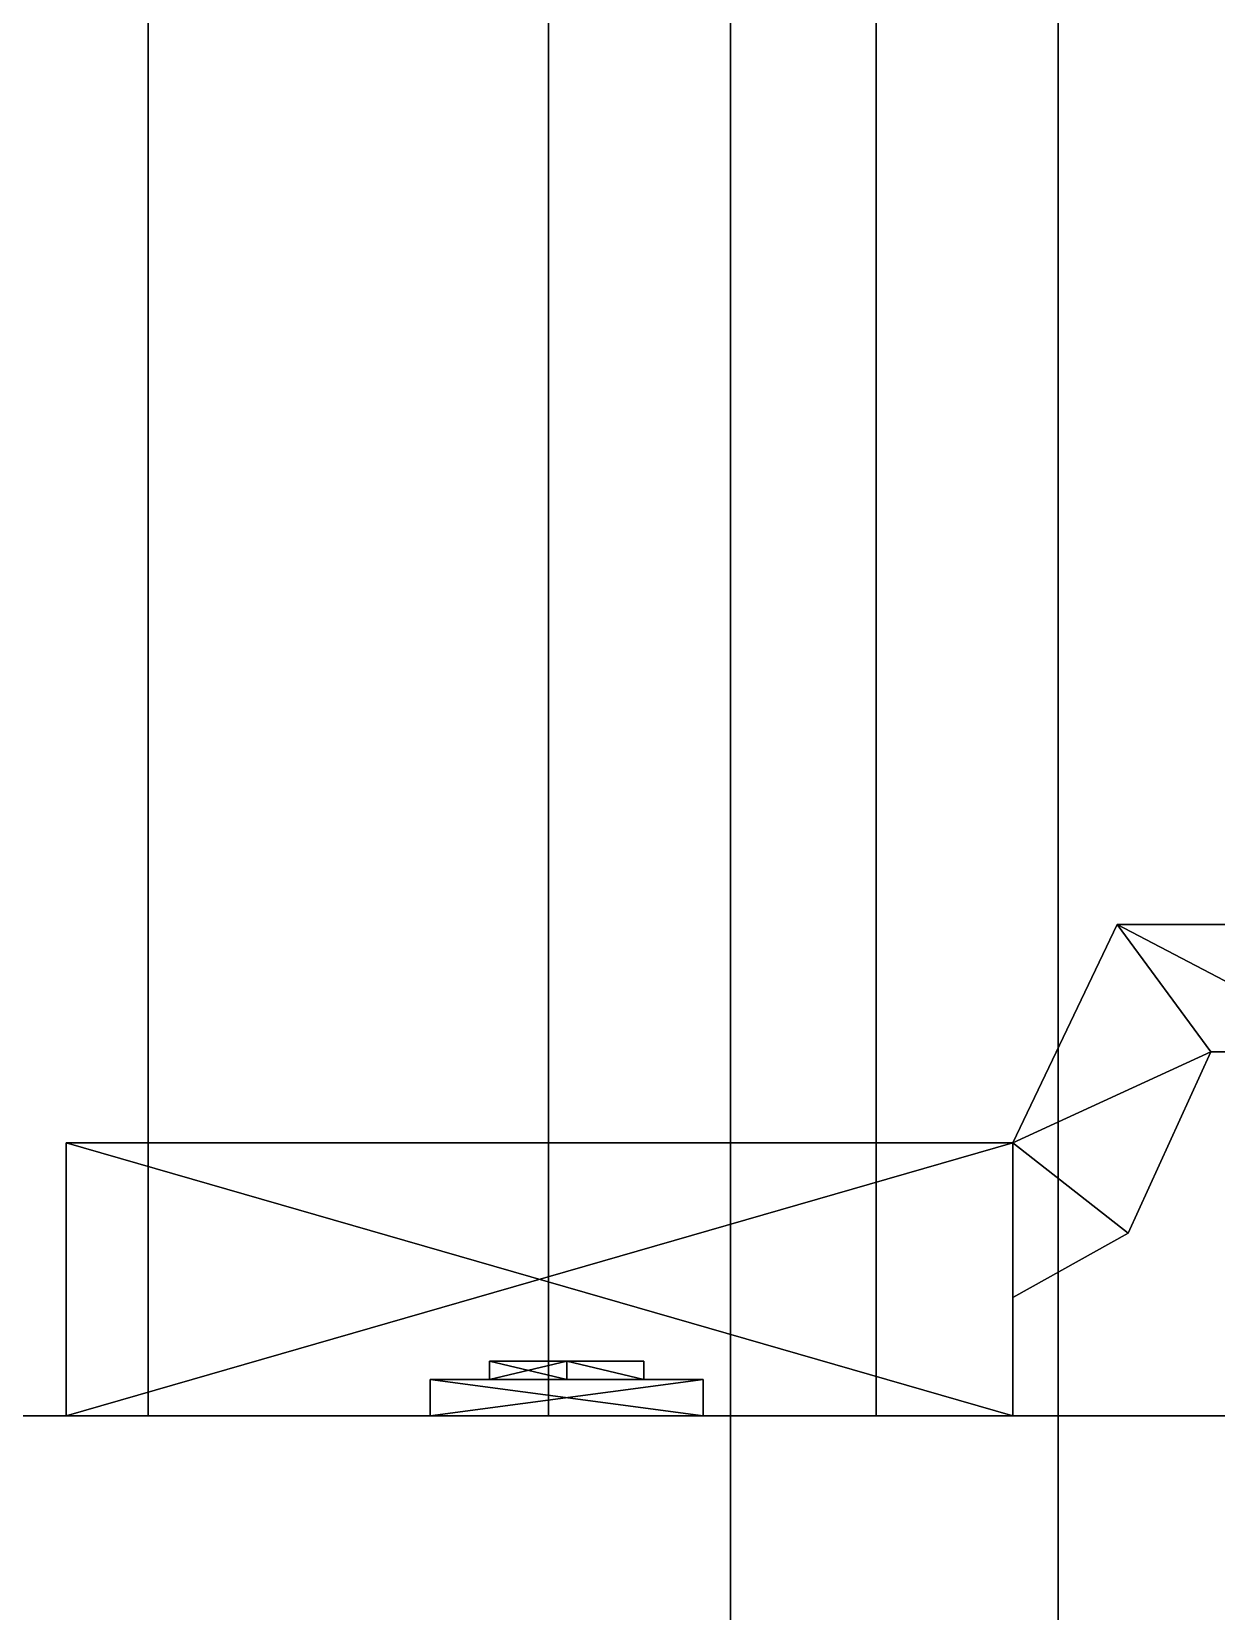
# Model space of a CAD drawing. Extents: x 0 to 2825, y -3457 to 0.
# Drawn here: x 663.6 to 728.7, y -2578.8 to -2491.9 of the extents above; entities that cross this region are included whole.
import ezdxf

# ---------------------------------------------------------------- set-up
doc = ezdxf.new("R2010")
doc.units = 0
for name, color, linetype in [('LAYER0', 7, 'CONTINUOUS'), ('LAYER1', 7, 'CONTINUOUS'), ('LAYER389', 7, 'CONTINUOUS'), ('LAYER392', 7, 'CONTINUOUS'), ('LAYER393', 7, 'CONTINUOUS'), ('LAYER394', 7, 'CONTINUOUS'), ('LAYER532', 7, 'CONTINUOUS'), ('LAYER533', 7, 'CONTINUOUS'), ('LAYER558', 253, 'CONTINUOUS'), ('LAYER560', 253, 'CONTINUOUS'), ('LAYER562', 253, 'CONTINUOUS'), ('LAYER564', 253, 'CONTINUOUS'), ('LAYER566', 253, 'CONTINUOUS'), ('LAYER588', 253, 'CONTINUOUS')]:
    doc.layers.add(name, color=color, linetype=linetype)

msp = doc.modelspace()

# ---------------------------------------------------------------- linework, layer by layer
at = {"layer": 'LAYER0', "invisible_edges": 1}
for points in [[(2825, 0), (0, -3457), (0, 0), (2825, 0)], [(2825, -3457, 5), (0, 0, 5), (0, -3457, 5), (2825, -3457, 5)], [(0, 0, 5), (2825, -3457, 5), (2825, 0, 5), (0, 0, 5)], [(0, -3457), (2825, 0), (2825, -3457), (0, -3457)]]:
    msp.add_3dface(points, dxfattribs=at)
at = {"layer": 'LAYER389', "invisible_edges": 1}
for points in [[(150, -2568, 2549), (730, -1895, 2549), (150, -1895, 2549), (150, -2568, 2549)], [(730, -1895, 2549), (150, -2568, 2549), (730, -2568, 2549), (730, -1895, 2549)], [(730, -2568, 2531), (150, -1895, 2531), (730, -1895, 2531), (730, -2568, 2531)], [(150, -1895, 2531), (730, -2568, 2531), (150, -2568, 2531), (150, -1895, 2531)], [(150, -2568, 2549), (730, -2568, 2531), (730, -2568, 2549), (150, -2568, 2549)], [(730, -2568, 2531), (150, -2568, 2549), (150, -2568, 2531), (730, -2568, 2531)]]:
    msp.add_3dface(points, dxfattribs=at)
at = {"layer": 'LAYER392', "invisible_edges": 1}
for points in [[(150, -2568, 2550), (730, -2568, 5), (150, -2568, 5), (150, -2568, 2550)], [(730, -2568, 5), (150, -2568, 2550), (730, -2568, 2550), (730, -2568, 5)], [(150, -2586, 5), (730, -2568, 5), (730, -2586, 5), (150, -2586, 5)], [(730, -2568, 5), (150, -2586, 5), (150, -2568, 5), (730, -2568, 5)], [(150, -2568, 2550), (730, -2586, 2550), (730, -2568, 2550), (150, -2568, 2550)], [(730, -2586, 2550), (150, -2568, 2550), (150, -2586, 2550), (730, -2586, 2550)]]:
    msp.add_3dface(points, dxfattribs=at)
at = {"layer": 'LAYER393', "invisible_edges": 1}
for points in [[(150, -1895, 85), (730, -2568, 85), (150, -2568, 85), (150, -1895, 85)], [(730, -2568, 85), (150, -1895, 85), (730, -1895, 85), (730, -2568, 85)], [(730, -1895, 103), (150, -2568, 103), (730, -2568, 103), (730, -1895, 103)], [(150, -2568, 103), (730, -1895, 103), (150, -1895, 103), (150, -2568, 103)], [(150, -2568, 103), (730, -2568, 85), (730, -2568, 103), (150, -2568, 103)], [(730, -2568, 85), (150, -2568, 103), (150, -2568, 85), (730, -2568, 85)]]:
    msp.add_3dface(points, dxfattribs=at)
at = {"layer": 'LAYER394', "invisible_edges": 1}
for points in [[(692, -1895, 85), (692, -2568, 5), (692, -2568, 85), (692, -1895, 85)], [(692, -2568, 5), (692, -1895, 85), (692, -1895, 5), (692, -2568, 5)], [(710, -1895, 5), (692, -2568, 5), (692, -1895, 5), (710, -1895, 5)], [(692, -2568, 5), (710, -1895, 5), (710, -2568, 5), (692, -2568, 5)], [(710, -2568, 85), (692, -1895, 85), (692, -2568, 85), (710, -2568, 85)], [(692, -1895, 85), (710, -2568, 85), (710, -1895, 85), (692, -1895, 85)], [(710, -1895, 5), (710, -2568, 85), (710, -2568, 5), (710, -1895, 5)], [(710, -2568, 85), (710, -1895, 5), (710, -1895, 85), (710, -2568, 85)], [(710, -2568, 85), (692, -2568, 5), (710, -2568, 5), (710, -2568, 85)], [(692, -2568, 5), (710, -2568, 85), (692, -2568, 85), (692, -2568, 5)]]:
    msp.add_3dface(points, dxfattribs=at)
at = {"layer": 'LAYER532', "invisible_edges": 1}
for points in [[(174.6, -2568, 1989), (670, -1895, 1989), (174.6, -1895, 1989), (174.6, -2568, 1989)], [(670, -1895, 1989), (174.6, -2568, 1989), (670, -2568, 1989), (670, -1895, 1989)], [(670, -2568, 1971), (174.6, -1895, 1971), (670, -1895, 1971), (670, -2568, 1971)], [(174.6, -1895, 1971), (670, -2568, 1971), (174.6, -2568, 1971), (174.6, -1895, 1971)], [(670, -2568, 1971), (670, -1895, 1989), (670, -2568, 1989), (670, -2568, 1971)], [(670, -1895, 1989), (670, -2568, 1971), (670, -1895, 1971), (670, -1895, 1989)], [(174.6, -2568, 1989), (670, -2568, 1971), (670, -2568, 1989), (174.6, -2568, 1989)], [(670, -2568, 1971), (174.6, -2568, 1989), (174.6, -2568, 1971), (670, -2568, 1971)]]:
    msp.add_3dface(points, dxfattribs=at)
at = {"layer": 'LAYER533', "invisible_edges": 1}
for points in [[(174.6, -2568, 971), (670, -1895, 971), (174.6, -1895, 971), (174.6, -2568, 971)], [(670, -1895, 971), (174.6, -2568, 971), (670, -2568, 971), (670, -1895, 971)], [(670, -2568, 953), (174.6, -1895, 953), (670, -1895, 953), (670, -2568, 953)], [(174.6, -1895, 953), (670, -2568, 953), (174.6, -2568, 953), (174.6, -1895, 953)], [(670, -2568, 953), (670, -1895, 971), (670, -2568, 971), (670, -2568, 953)], [(670, -1895, 971), (670, -2568, 953), (670, -1895, 953), (670, -1895, 971)], [(174.6, -2568, 971), (670, -2568, 953), (670, -2568, 971), (174.6, -2568, 971)], [(670, -2568, 953), (174.6, -2568, 971), (174.6, -2568, 953), (670, -2568, 953)]]:
    msp.add_3dface(points, dxfattribs=at)
at = {"layer": 'LAYER558'}
for points in [[(723.23, -2541, 194.7826), (717.5, -2553, 194.7826), (728.38, -2548, 194.7826), (723.23, -2541, 194.7826)], [(717.5, -2553, 181.2174), (723.23, -2541, 194.7826), (723.23, -2541, 181.2174), (717.5, -2553, 181.2174)], [(717.5, -2553, 194.7826), (723.23, -2541, 194.7826), (717.5, -2553, 181.2174), (717.5, -2553, 194.7826)], [(723.23, -2541, 181.2174), (728.38, -2548, 181.2174), (717.5, -2553, 181.2174), (723.23, -2541, 181.2174)], [(736.6, -2548, 194.7826), (737.6, -2541, 194.7826), (723.23, -2541, 194.7826), (736.6, -2548, 194.7826)], [(728.38, -2548, 194.7826), (736.6, -2548, 194.7826), (723.23, -2541, 194.7826), (728.38, -2548, 194.7826)], [(737.6, -2541, 181.2174), (723.23, -2541, 181.2174), (723.23, -2541, 194.7826), (737.6, -2541, 181.2174)], [(737.6, -2541, 194.7826), (737.6, -2541, 181.2174), (723.23, -2541, 194.7826), (737.6, -2541, 194.7826)], [(736.6, -2548, 181.2174), (723.23, -2541, 181.2174), (737.6, -2541, 181.2174), (736.6, -2548, 181.2174)], [(728.38, -2548, 181.2174), (723.23, -2541, 181.2174), (736.6, -2548, 181.2174), (728.38, -2548, 181.2174)], [(728.38, -2548, 194.7826), (717.5, -2553, 194.7826), (723.84, -2557.96, 194.7826), (728.38, -2548, 194.7826)], [(728.38, -2548, 181.2174), (723.84, -2557.96, 181.2174), (717.5, -2553, 181.2174), (728.38, -2548, 181.2174)], [(665.5, -2568, 181.2174), (717.5, -2553, 181.2174), (717.5, -2568, 181.2174), (665.5, -2568, 181.2174)], [(665.5, -2553, 181.2174), (717.5, -2553, 181.2174), (665.5, -2568, 181.2174), (665.5, -2553, 181.2174)], [(665.5, -2568, 194.7826), (665.5, -2553, 181.2174), (665.5, -2568, 181.2174), (665.5, -2568, 194.7826)], [(665.5, -2553, 194.7826), (665.5, -2553, 181.2174), (665.5, -2568, 194.7826), (665.5, -2553, 194.7826)], [(717.5, -2568, 194.7826), (665.5, -2553, 194.7826), (665.5, -2568, 194.7826), (717.5, -2568, 194.7826)], [(717.5, -2553, 194.7826), (665.5, -2553, 194.7826), (717.5, -2568, 194.7826), (717.5, -2553, 194.7826)], [(665.5, -2553, 181.2174), (717.5, -2553, 194.7826), (717.5, -2553, 181.2174), (665.5, -2553, 181.2174)], [(665.5, -2553, 194.7826), (717.5, -2553, 194.7826), (665.5, -2553, 181.2174), (665.5, -2553, 194.7826)], [(717.5, -2561.5, 194.7826), (723.84, -2557.96, 194.7826), (717.5, -2553, 194.7826), (717.5, -2561.5, 194.7826)], [(717.5, -2561.5, 181.2174), (717.5, -2553, 181.2174), (723.84, -2557.96, 181.2174), (717.5, -2561.5, 181.2174)], [(693, -2566, 201.2939), (688.76, -2565, 206.087), (693, -2565, 201.2939), (693, -2566, 201.2939)], [(688.76, -2566, 206.087), (688.76, -2565, 206.087), (693, -2566, 201.2939), (688.76, -2566, 206.087)], [(688.76, -2566, 206.087), (693, -2565, 210.88), (688.76, -2565, 206.087), (688.76, -2566, 206.087)], [(693, -2566, 210.88), (693, -2565, 210.88), (688.76, -2566, 206.087), (693, -2566, 210.88)], [(697.24, -2565, 206.087), (688.76, -2565, 206.087), (693, -2565, 210.88), (697.24, -2565, 206.087)], [(693, -2565, 201.2939), (688.76, -2565, 206.087), (697.24, -2565, 206.087), (693, -2565, 201.2939)], [(693, -2566, 165.12), (688.76, -2565, 169.913), (693, -2565, 165.12), (693, -2566, 165.12)], [(688.76, -2566, 169.913), (688.76, -2565, 169.913), (693, -2566, 165.12), (688.76, -2566, 169.913)], [(688.76, -2566, 169.913), (693, -2565, 174.7061), (688.76, -2565, 169.913), (688.76, -2566, 169.913)], [(693, -2566, 174.7061), (693, -2565, 174.7061), (688.76, -2566, 169.913), (693, -2566, 174.7061)], [(697.24, -2565, 169.913), (688.76, -2565, 169.913), (693, -2565, 174.7061), (697.24, -2565, 169.913)], [(693, -2565, 165.12), (688.76, -2565, 169.913), (697.24, -2565, 169.913), (693, -2565, 165.12)], [(697.24, -2566, 206.087), (693, -2565, 201.2939), (697.24, -2565, 206.087), (697.24, -2566, 206.087)], [(693, -2566, 201.2939), (693, -2565, 201.2939), (697.24, -2566, 206.087), (693, -2566, 201.2939)], [(697.24, -2566, 206.087), (693, -2565, 210.88), (693, -2566, 210.88), (697.24, -2566, 206.087)], [(697.24, -2565, 206.087), (693, -2565, 210.88), (697.24, -2566, 206.087), (697.24, -2565, 206.087)], [(697.24, -2566, 169.913), (693, -2565, 165.12), (697.24, -2565, 169.913), (697.24, -2566, 169.913)], [(693, -2566, 165.12), (693, -2565, 165.12), (697.24, -2566, 169.913), (693, -2566, 165.12)], [(697.24, -2566, 169.913), (693, -2565, 174.7061), (693, -2566, 174.7061), (697.24, -2566, 169.913)], [(697.24, -2565, 169.913), (693, -2565, 174.7061), (697.24, -2566, 169.913), (697.24, -2565, 169.913)], [(685.5, -2568, 214), (700.5, -2568, 214), (700.5, -2566, 214), (685.5, -2568, 214)], [(685.5, -2566, 214), (685.5, -2568, 214), (700.5, -2566, 214), (685.5, -2566, 214)], [(685.5, -2568, 162), (685.5, -2568, 214), (685.5, -2566, 214), (685.5, -2568, 162)], [(685.5, -2566, 162), (685.5, -2568, 162), (685.5, -2566, 214), (685.5, -2566, 162)], [(700.5, -2568, 162), (685.5, -2568, 162), (685.5, -2566, 162), (700.5, -2568, 162)], [(700.5, -2566, 162), (700.5, -2568, 162), (685.5, -2566, 162), (700.5, -2566, 162)], [(685.5, -2566, 214), (700.5, -2566, 214), (700.5, -2566, 162), (685.5, -2566, 214)], [(685.5, -2566, 162), (685.5, -2566, 214), (700.5, -2566, 162), (685.5, -2566, 162)], [(693, -2566, 201.2939), (688.76, -2566, 206.087), (693, -2566, 210.88), (693, -2566, 201.2939)], [(693, -2566, 165.12), (688.76, -2566, 169.913), (693, -2566, 174.7061), (693, -2566, 165.12)], [(697.24, -2566, 206.087), (693, -2566, 201.2939), (693, -2566, 210.88), (697.24, -2566, 206.087)], [(697.24, -2566, 169.913), (693, -2566, 165.12), (693, -2566, 174.7061), (697.24, -2566, 169.913)], [(700.5, -2566, 214), (700.5, -2568, 214), (700.5, -2568, 162), (700.5, -2566, 214)], [(700.5, -2566, 162), (700.5, -2566, 214), (700.5, -2568, 162), (700.5, -2566, 162)]]:
    msp.add_3dface(points, dxfattribs=at)
at = {"layer": 'LAYER560'}
for points in [[(723.23, -2541, 759.5326), (717.5, -2553, 759.5326), (728.38, -2548, 759.5326), (723.23, -2541, 759.5326)], [(717.5, -2553, 745.9674), (723.23, -2541, 759.5326), (723.23, -2541, 745.9674), (717.5, -2553, 745.9674)], [(717.5, -2553, 759.5326), (723.23, -2541, 759.5326), (717.5, -2553, 745.9674), (717.5, -2553, 759.5326)], [(723.23, -2541, 745.9674), (728.38, -2548, 745.9674), (717.5, -2553, 745.9674), (723.23, -2541, 745.9674)], [(736.6, -2548, 759.5326), (737.6, -2541, 759.5326), (723.23, -2541, 759.5326), (736.6, -2548, 759.5326)], [(728.38, -2548, 759.5326), (736.6, -2548, 759.5326), (723.23, -2541, 759.5326), (728.38, -2548, 759.5326)], [(737.6, -2541, 745.9674), (723.23, -2541, 745.9674), (723.23, -2541, 759.5326), (737.6, -2541, 745.9674)], [(737.6, -2541, 759.5326), (737.6, -2541, 745.9674), (723.23, -2541, 759.5326), (737.6, -2541, 759.5326)], [(736.6, -2548, 745.9674), (723.23, -2541, 745.9674), (737.6, -2541, 745.9674), (736.6, -2548, 745.9674)], [(728.38, -2548, 745.9674), (723.23, -2541, 745.9674), (736.6, -2548, 745.9674), (728.38, -2548, 745.9674)], [(728.38, -2548, 759.5326), (717.5, -2553, 759.5326), (723.84, -2557.96, 759.5326), (728.38, -2548, 759.5326)], [(728.38, -2548, 745.9674), (723.84, -2557.96, 745.9674), (717.5, -2553, 745.9674), (728.38, -2548, 745.9674)], [(665.5, -2568, 745.9674), (717.5, -2553, 745.9674), (717.5, -2568, 745.9674), (665.5, -2568, 745.9674)], [(665.5, -2553, 745.9674), (717.5, -2553, 745.9674), (665.5, -2568, 745.9674), (665.5, -2553, 745.9674)], [(665.5, -2568, 759.5326), (665.5, -2553, 745.9674), (665.5, -2568, 745.9674), (665.5, -2568, 759.5326)], [(665.5, -2553, 759.5326), (665.5, -2553, 745.9674), (665.5, -2568, 759.5326), (665.5, -2553, 759.5326)], [(717.5, -2568, 759.5326), (665.5, -2553, 759.5326), (665.5, -2568, 759.5326), (717.5, -2568, 759.5326)], [(717.5, -2553, 759.5326), (665.5, -2553, 759.5326), (717.5, -2568, 759.5326), (717.5, -2553, 759.5326)], [(665.5, -2553, 745.9674), (717.5, -2553, 759.5326), (717.5, -2553, 745.9674), (665.5, -2553, 745.9674)], [(665.5, -2553, 759.5326), (717.5, -2553, 759.5326), (665.5, -2553, 745.9674), (665.5, -2553, 759.5326)], [(717.5, -2561.5, 759.5326), (723.84, -2557.96, 759.5326), (717.5, -2553, 759.5326), (717.5, -2561.5, 759.5326)], [(717.5, -2561.5, 745.9674), (717.5, -2553, 745.9674), (723.84, -2557.96, 745.9674), (717.5, -2561.5, 745.9674)], [(693, -2566, 766.0439), (688.76, -2565, 770.837), (693, -2565, 766.0439), (693, -2566, 766.0439)], [(688.76, -2566, 770.837), (688.76, -2565, 770.837), (693, -2566, 766.0439), (688.76, -2566, 770.837)], [(688.76, -2566, 770.837), (693, -2565, 775.63), (688.76, -2565, 770.837), (688.76, -2566, 770.837)], [(693, -2566, 775.63), (693, -2565, 775.63), (688.76, -2566, 770.837), (693, -2566, 775.63)], [(697.24, -2565, 770.837), (688.76, -2565, 770.837), (693, -2565, 775.63), (697.24, -2565, 770.837)], [(693, -2565, 766.0439), (688.76, -2565, 770.837), (697.24, -2565, 770.837), (693, -2565, 766.0439)], [(693, -2566, 729.87), (688.76, -2565, 734.663), (693, -2565, 729.87), (693, -2566, 729.87)], [(688.76, -2566, 734.663), (688.76, -2565, 734.663), (693, -2566, 729.87), (688.76, -2566, 734.663)], [(688.76, -2566, 734.663), (693, -2565, 739.4561), (688.76, -2565, 734.663), (688.76, -2566, 734.663)], [(693, -2566, 739.4561), (693, -2565, 739.4561), (688.76, -2566, 734.663), (693, -2566, 739.4561)], [(697.24, -2565, 734.663), (688.76, -2565, 734.663), (693, -2565, 739.4561), (697.24, -2565, 734.663)], [(693, -2565, 729.87), (688.76, -2565, 734.663), (697.24, -2565, 734.663), (693, -2565, 729.87)], [(697.24, -2566, 770.837), (693, -2565, 766.0439), (697.24, -2565, 770.837), (697.24, -2566, 770.837)], [(693, -2566, 766.0439), (693, -2565, 766.0439), (697.24, -2566, 770.837), (693, -2566, 766.0439)], [(697.24, -2566, 770.837), (693, -2565, 775.63), (693, -2566, 775.63), (697.24, -2566, 770.837)], [(697.24, -2565, 770.837), (693, -2565, 775.63), (697.24, -2566, 770.837), (697.24, -2565, 770.837)], [(697.24, -2566, 734.663), (693, -2565, 729.87), (697.24, -2565, 734.663), (697.24, -2566, 734.663)], [(693, -2566, 729.87), (693, -2565, 729.87), (697.24, -2566, 734.663), (693, -2566, 729.87)], [(697.24, -2566, 734.663), (693, -2565, 739.4561), (693, -2566, 739.4561), (697.24, -2566, 734.663)], [(697.24, -2565, 734.663), (693, -2565, 739.4561), (697.24, -2566, 734.663), (697.24, -2565, 734.663)], [(685.5, -2568, 778.75), (700.5, -2568, 778.75), (700.5, -2566, 778.75), (685.5, -2568, 778.75)], [(685.5, -2566, 778.75), (685.5, -2568, 778.75), (700.5, -2566, 778.75), (685.5, -2566, 778.75)], [(685.5, -2568, 726.75), (685.5, -2568, 778.75), (685.5, -2566, 778.75), (685.5, -2568, 726.75)], [(685.5, -2566, 726.75), (685.5, -2568, 726.75), (685.5, -2566, 778.75), (685.5, -2566, 726.75)], [(700.5, -2568, 726.75), (685.5, -2568, 726.75), (685.5, -2566, 726.75), (700.5, -2568, 726.75)], [(700.5, -2566, 726.75), (700.5, -2568, 726.75), (685.5, -2566, 726.75), (700.5, -2566, 726.75)], [(685.5, -2566, 778.75), (700.5, -2566, 778.75), (700.5, -2566, 726.75), (685.5, -2566, 778.75)], [(685.5, -2566, 726.75), (685.5, -2566, 778.75), (700.5, -2566, 726.75), (685.5, -2566, 726.75)], [(693, -2566, 766.0439), (688.76, -2566, 770.837), (693, -2566, 775.63), (693, -2566, 766.0439)], [(693, -2566, 729.87), (688.76, -2566, 734.663), (693, -2566, 739.4561), (693, -2566, 729.87)], [(697.24, -2566, 770.837), (693, -2566, 766.0439), (693, -2566, 775.63), (697.24, -2566, 770.837)], [(697.24, -2566, 734.663), (693, -2566, 729.87), (693, -2566, 739.4561), (697.24, -2566, 734.663)], [(700.5, -2566, 778.75), (700.5, -2568, 778.75), (700.5, -2568, 726.75), (700.5, -2566, 778.75)], [(700.5, -2566, 726.75), (700.5, -2566, 778.75), (700.5, -2568, 726.75), (700.5, -2566, 726.75)]]:
    msp.add_3dface(points, dxfattribs=at)
at = {"layer": 'LAYER562'}
for points in [[(723.23, -2541, 1324.283), (717.5, -2553, 1324.283), (728.38, -2548, 1324.283), (723.23, -2541, 1324.283)], [(717.5, -2553, 1310.717), (723.23, -2541, 1324.283), (723.23, -2541, 1310.717), (717.5, -2553, 1310.717)], [(717.5, -2553, 1324.283), (723.23, -2541, 1324.283), (717.5, -2553, 1310.717), (717.5, -2553, 1324.283)], [(723.23, -2541, 1310.717), (728.38, -2548, 1310.717), (717.5, -2553, 1310.717), (723.23, -2541, 1310.717)], [(736.6, -2548, 1324.283), (737.6, -2541, 1324.283), (723.23, -2541, 1324.283), (736.6, -2548, 1324.283)], [(728.38, -2548, 1324.283), (736.6, -2548, 1324.283), (723.23, -2541, 1324.283), (728.38, -2548, 1324.283)], [(737.6, -2541, 1310.717), (723.23, -2541, 1310.717), (723.23, -2541, 1324.283), (737.6, -2541, 1310.717)], [(737.6, -2541, 1324.283), (737.6, -2541, 1310.717), (723.23, -2541, 1324.283), (737.6, -2541, 1324.283)], [(736.6, -2548, 1310.717), (723.23, -2541, 1310.717), (737.6, -2541, 1310.717), (736.6, -2548, 1310.717)], [(728.38, -2548, 1310.717), (723.23, -2541, 1310.717), (736.6, -2548, 1310.717), (728.38, -2548, 1310.717)], [(728.38, -2548, 1324.283), (717.5, -2553, 1324.283), (723.84, -2557.96, 1324.283), (728.38, -2548, 1324.283)], [(728.38, -2548, 1310.717), (723.84, -2557.96, 1310.717), (717.5, -2553, 1310.717), (728.38, -2548, 1310.717)], [(665.5, -2568, 1310.717), (717.5, -2553, 1310.717), (717.5, -2568, 1310.717), (665.5, -2568, 1310.717)], [(665.5, -2553, 1310.717), (717.5, -2553, 1310.717), (665.5, -2568, 1310.717), (665.5, -2553, 1310.717)], [(665.5, -2568, 1324.283), (665.5, -2553, 1310.717), (665.5, -2568, 1310.717), (665.5, -2568, 1324.283)], [(665.5, -2553, 1324.283), (665.5, -2553, 1310.717), (665.5, -2568, 1324.283), (665.5, -2553, 1324.283)], [(717.5, -2568, 1324.283), (665.5, -2553, 1324.283), (665.5, -2568, 1324.283), (717.5, -2568, 1324.283)], [(717.5, -2553, 1324.283), (665.5, -2553, 1324.283), (717.5, -2568, 1324.283), (717.5, -2553, 1324.283)], [(665.5, -2553, 1310.717), (717.5, -2553, 1324.283), (717.5, -2553, 1310.717), (665.5, -2553, 1310.717)], [(665.5, -2553, 1324.283), (717.5, -2553, 1324.283), (665.5, -2553, 1310.717), (665.5, -2553, 1324.283)], [(717.5, -2561.5, 1324.283), (723.84, -2557.96, 1324.283), (717.5, -2553, 1324.283), (717.5, -2561.5, 1324.283)], [(717.5, -2561.5, 1310.717), (717.5, -2553, 1310.717), (723.84, -2557.96, 1310.717), (717.5, -2561.5, 1310.717)], [(693, -2566, 1330.794), (688.76, -2565, 1335.587), (693, -2565, 1330.794), (693, -2566, 1330.794)], [(688.76, -2566, 1335.587), (688.76, -2565, 1335.587), (693, -2566, 1330.794), (688.76, -2566, 1335.587)], [(688.76, -2566, 1335.587), (693, -2565, 1340.38), (688.76, -2565, 1335.587), (688.76, -2566, 1335.587)], [(693, -2566, 1340.38), (693, -2565, 1340.38), (688.76, -2566, 1335.587), (693, -2566, 1340.38)], [(697.24, -2565, 1335.587), (688.76, -2565, 1335.587), (693, -2565, 1340.38), (697.24, -2565, 1335.587)], [(693, -2565, 1330.794), (688.76, -2565, 1335.587), (697.24, -2565, 1335.587), (693, -2565, 1330.794)], [(693, -2566, 1294.62), (688.76, -2565, 1299.413), (693, -2565, 1294.62), (693, -2566, 1294.62)], [(688.76, -2566, 1299.413), (688.76, -2565, 1299.413), (693, -2566, 1294.62), (688.76, -2566, 1299.413)], [(688.76, -2566, 1299.413), (693, -2565, 1304.206), (688.76, -2565, 1299.413), (688.76, -2566, 1299.413)], [(693, -2566, 1304.206), (693, -2565, 1304.206), (688.76, -2566, 1299.413), (693, -2566, 1304.206)], [(697.24, -2565, 1299.413), (688.76, -2565, 1299.413), (693, -2565, 1304.206), (697.24, -2565, 1299.413)], [(693, -2565, 1294.62), (688.76, -2565, 1299.413), (697.24, -2565, 1299.413), (693, -2565, 1294.62)], [(697.24, -2566, 1335.587), (693, -2565, 1330.794), (697.24, -2565, 1335.587), (697.24, -2566, 1335.587)], [(693, -2566, 1330.794), (693, -2565, 1330.794), (697.24, -2566, 1335.587), (693, -2566, 1330.794)], [(697.24, -2566, 1335.587), (693, -2565, 1340.38), (693, -2566, 1340.38), (697.24, -2566, 1335.587)], [(697.24, -2565, 1335.587), (693, -2565, 1340.38), (697.24, -2566, 1335.587), (697.24, -2565, 1335.587)], [(697.24, -2566, 1299.413), (693, -2565, 1294.62), (697.24, -2565, 1299.413), (697.24, -2566, 1299.413)], [(693, -2566, 1294.62), (693, -2565, 1294.62), (697.24, -2566, 1299.413), (693, -2566, 1294.62)], [(697.24, -2566, 1299.413), (693, -2565, 1304.206), (693, -2566, 1304.206), (697.24, -2566, 1299.413)], [(697.24, -2565, 1299.413), (693, -2565, 1304.206), (697.24, -2566, 1299.413), (697.24, -2565, 1299.413)], [(685.5, -2568, 1343.5), (700.5, -2568, 1343.5), (700.5, -2566, 1343.5), (685.5, -2568, 1343.5)], [(685.5, -2566, 1343.5), (685.5, -2568, 1343.5), (700.5, -2566, 1343.5), (685.5, -2566, 1343.5)], [(685.5, -2568, 1291.5), (685.5, -2568, 1343.5), (685.5, -2566, 1343.5), (685.5, -2568, 1291.5)], [(685.5, -2566, 1291.5), (685.5, -2568, 1291.5), (685.5, -2566, 1343.5), (685.5, -2566, 1291.5)], [(700.5, -2568, 1291.5), (685.5, -2568, 1291.5), (685.5, -2566, 1291.5), (700.5, -2568, 1291.5)], [(700.5, -2566, 1291.5), (700.5, -2568, 1291.5), (685.5, -2566, 1291.5), (700.5, -2566, 1291.5)], [(685.5, -2566, 1343.5), (700.5, -2566, 1343.5), (700.5, -2566, 1291.5), (685.5, -2566, 1343.5)], [(685.5, -2566, 1291.5), (685.5, -2566, 1343.5), (700.5, -2566, 1291.5), (685.5, -2566, 1291.5)], [(693, -2566, 1330.794), (688.76, -2566, 1335.587), (693, -2566, 1340.38), (693, -2566, 1330.794)], [(693, -2566, 1294.62), (688.76, -2566, 1299.413), (693, -2566, 1304.206), (693, -2566, 1294.62)], [(697.24, -2566, 1335.587), (693, -2566, 1330.794), (693, -2566, 1340.38), (697.24, -2566, 1335.587)], [(697.24, -2566, 1299.413), (693, -2566, 1294.62), (693, -2566, 1304.206), (697.24, -2566, 1299.413)], [(700.5, -2566, 1343.5), (700.5, -2568, 1343.5), (700.5, -2568, 1291.5), (700.5, -2566, 1343.5)], [(700.5, -2566, 1291.5), (700.5, -2566, 1343.5), (700.5, -2568, 1291.5), (700.5, -2566, 1291.5)]]:
    msp.add_3dface(points, dxfattribs=at)
at = {"layer": 'LAYER564'}
for points in [[(723.23, -2541, 1889.033), (717.5, -2553, 1889.033), (728.38, -2548, 1889.033), (723.23, -2541, 1889.033)], [(717.5, -2553, 1875.467), (723.23, -2541, 1889.033), (723.23, -2541, 1875.467), (717.5, -2553, 1875.467)], [(717.5, -2553, 1889.033), (723.23, -2541, 1889.033), (717.5, -2553, 1875.467), (717.5, -2553, 1889.033)], [(723.23, -2541, 1875.467), (728.38, -2548, 1875.467), (717.5, -2553, 1875.467), (723.23, -2541, 1875.467)], [(736.6, -2548, 1889.033), (737.6, -2541, 1889.033), (723.23, -2541, 1889.033), (736.6, -2548, 1889.033)], [(728.38, -2548, 1889.033), (736.6, -2548, 1889.033), (723.23, -2541, 1889.033), (728.38, -2548, 1889.033)], [(737.6, -2541, 1875.467), (723.23, -2541, 1875.467), (723.23, -2541, 1889.033), (737.6, -2541, 1875.467)], [(737.6, -2541, 1889.033), (737.6, -2541, 1875.467), (723.23, -2541, 1889.033), (737.6, -2541, 1889.033)], [(736.6, -2548, 1875.467), (723.23, -2541, 1875.467), (737.6, -2541, 1875.467), (736.6, -2548, 1875.467)], [(728.38, -2548, 1875.467), (723.23, -2541, 1875.467), (736.6, -2548, 1875.467), (728.38, -2548, 1875.467)], [(728.38, -2548, 1889.033), (717.5, -2553, 1889.033), (723.84, -2557.96, 1889.033), (728.38, -2548, 1889.033)], [(728.38, -2548, 1875.467), (723.84, -2557.96, 1875.467), (717.5, -2553, 1875.467), (728.38, -2548, 1875.467)], [(665.5, -2568, 1875.467), (717.5, -2553, 1875.467), (717.5, -2568, 1875.467), (665.5, -2568, 1875.467)], [(665.5, -2553, 1875.467), (717.5, -2553, 1875.467), (665.5, -2568, 1875.467), (665.5, -2553, 1875.467)], [(665.5, -2568, 1889.033), (665.5, -2553, 1875.467), (665.5, -2568, 1875.467), (665.5, -2568, 1889.033)], [(665.5, -2553, 1889.033), (665.5, -2553, 1875.467), (665.5, -2568, 1889.033), (665.5, -2553, 1889.033)], [(717.5, -2568, 1889.033), (665.5, -2553, 1889.033), (665.5, -2568, 1889.033), (717.5, -2568, 1889.033)], [(717.5, -2553, 1889.033), (665.5, -2553, 1889.033), (717.5, -2568, 1889.033), (717.5, -2553, 1889.033)], [(665.5, -2553, 1875.467), (717.5, -2553, 1889.033), (717.5, -2553, 1875.467), (665.5, -2553, 1875.467)], [(665.5, -2553, 1889.033), (717.5, -2553, 1889.033), (665.5, -2553, 1875.467), (665.5, -2553, 1889.033)], [(717.5, -2561.5, 1889.033), (723.84, -2557.96, 1889.033), (717.5, -2553, 1889.033), (717.5, -2561.5, 1889.033)], [(717.5, -2561.5, 1875.467), (717.5, -2553, 1875.467), (723.84, -2557.96, 1875.467), (717.5, -2561.5, 1875.467)], [(693, -2566, 1895.544), (688.76, -2565, 1900.337), (693, -2565, 1895.544), (693, -2566, 1895.544)], [(688.76, -2566, 1900.337), (688.76, -2565, 1900.337), (693, -2566, 1895.544), (688.76, -2566, 1900.337)], [(688.76, -2566, 1900.337), (693, -2565, 1905.13), (688.76, -2565, 1900.337), (688.76, -2566, 1900.337)], [(693, -2566, 1905.13), (693, -2565, 1905.13), (688.76, -2566, 1900.337), (693, -2566, 1905.13)], [(697.24, -2565, 1900.337), (688.76, -2565, 1900.337), (693, -2565, 1905.13), (697.24, -2565, 1900.337)], [(693, -2565, 1895.544), (688.76, -2565, 1900.337), (697.24, -2565, 1900.337), (693, -2565, 1895.544)], [(693, -2566, 1859.37), (688.76, -2565, 1864.163), (693, -2565, 1859.37), (693, -2566, 1859.37)], [(688.76, -2566, 1864.163), (688.76, -2565, 1864.163), (693, -2566, 1859.37), (688.76, -2566, 1864.163)], [(688.76, -2566, 1864.163), (693, -2565, 1868.956), (688.76, -2565, 1864.163), (688.76, -2566, 1864.163)], [(693, -2566, 1868.956), (693, -2565, 1868.956), (688.76, -2566, 1864.163), (693, -2566, 1868.956)], [(697.24, -2565, 1864.163), (688.76, -2565, 1864.163), (693, -2565, 1868.956), (697.24, -2565, 1864.163)], [(693, -2565, 1859.37), (688.76, -2565, 1864.163), (697.24, -2565, 1864.163), (693, -2565, 1859.37)], [(697.24, -2566, 1900.337), (693, -2565, 1895.544), (697.24, -2565, 1900.337), (697.24, -2566, 1900.337)], [(693, -2566, 1895.544), (693, -2565, 1895.544), (697.24, -2566, 1900.337), (693, -2566, 1895.544)], [(697.24, -2566, 1900.337), (693, -2565, 1905.13), (693, -2566, 1905.13), (697.24, -2566, 1900.337)], [(697.24, -2565, 1900.337), (693, -2565, 1905.13), (697.24, -2566, 1900.337), (697.24, -2565, 1900.337)], [(697.24, -2566, 1864.163), (693, -2565, 1859.37), (697.24, -2565, 1864.163), (697.24, -2566, 1864.163)], [(693, -2566, 1859.37), (693, -2565, 1859.37), (697.24, -2566, 1864.163), (693, -2566, 1859.37)], [(697.24, -2566, 1864.163), (693, -2565, 1868.956), (693, -2566, 1868.956), (697.24, -2566, 1864.163)], [(697.24, -2565, 1864.163), (693, -2565, 1868.956), (697.24, -2566, 1864.163), (697.24, -2565, 1864.163)], [(685.5, -2568, 1908.25), (700.5, -2568, 1908.25), (700.5, -2566, 1908.25), (685.5, -2568, 1908.25)], [(685.5, -2566, 1908.25), (685.5, -2568, 1908.25), (700.5, -2566, 1908.25), (685.5, -2566, 1908.25)], [(685.5, -2568, 1856.25), (685.5, -2568, 1908.25), (685.5, -2566, 1908.25), (685.5, -2568, 1856.25)], [(685.5, -2566, 1856.25), (685.5, -2568, 1856.25), (685.5, -2566, 1908.25), (685.5, -2566, 1856.25)], [(700.5, -2568, 1856.25), (685.5, -2568, 1856.25), (685.5, -2566, 1856.25), (700.5, -2568, 1856.25)], [(700.5, -2566, 1856.25), (700.5, -2568, 1856.25), (685.5, -2566, 1856.25), (700.5, -2566, 1856.25)], [(685.5, -2566, 1908.25), (700.5, -2566, 1908.25), (700.5, -2566, 1856.25), (685.5, -2566, 1908.25)], [(685.5, -2566, 1856.25), (685.5, -2566, 1908.25), (700.5, -2566, 1856.25), (685.5, -2566, 1856.25)], [(693, -2566, 1895.544), (688.76, -2566, 1900.337), (693, -2566, 1905.13), (693, -2566, 1895.544)], [(693, -2566, 1859.37), (688.76, -2566, 1864.163), (693, -2566, 1868.956), (693, -2566, 1859.37)], [(697.24, -2566, 1900.337), (693, -2566, 1895.544), (693, -2566, 1905.13), (697.24, -2566, 1900.337)], [(697.24, -2566, 1864.163), (693, -2566, 1859.37), (693, -2566, 1868.956), (697.24, -2566, 1864.163)], [(700.5, -2566, 1908.25), (700.5, -2568, 1908.25), (700.5, -2568, 1856.25), (700.5, -2566, 1908.25)], [(700.5, -2566, 1856.25), (700.5, -2566, 1908.25), (700.5, -2568, 1856.25), (700.5, -2566, 1856.25)]]:
    msp.add_3dface(points, dxfattribs=at)
at = {"layer": 'LAYER566'}
for points in [[(723.23, -2541, 2453.783), (717.5, -2553, 2453.783), (728.38, -2548, 2453.783), (723.23, -2541, 2453.783)], [(717.5, -2553, 2440.217), (723.23, -2541, 2453.783), (723.23, -2541, 2440.217), (717.5, -2553, 2440.217)], [(717.5, -2553, 2453.783), (723.23, -2541, 2453.783), (717.5, -2553, 2440.217), (717.5, -2553, 2453.783)], [(723.23, -2541, 2440.217), (728.38, -2548, 2440.217), (717.5, -2553, 2440.217), (723.23, -2541, 2440.217)], [(736.6, -2548, 2453.783), (737.6, -2541, 2453.783), (723.23, -2541, 2453.783), (736.6, -2548, 2453.783)], [(728.38, -2548, 2453.783), (736.6, -2548, 2453.783), (723.23, -2541, 2453.783), (728.38, -2548, 2453.783)], [(737.6, -2541, 2440.217), (723.23, -2541, 2440.217), (723.23, -2541, 2453.783), (737.6, -2541, 2440.217)], [(737.6, -2541, 2453.783), (737.6, -2541, 2440.217), (723.23, -2541, 2453.783), (737.6, -2541, 2453.783)], [(736.6, -2548, 2440.217), (723.23, -2541, 2440.217), (737.6, -2541, 2440.217), (736.6, -2548, 2440.217)], [(728.38, -2548, 2440.217), (723.23, -2541, 2440.217), (736.6, -2548, 2440.217), (728.38, -2548, 2440.217)], [(728.38, -2548, 2453.783), (717.5, -2553, 2453.783), (723.84, -2557.96, 2453.783), (728.38, -2548, 2453.783)], [(728.38, -2548, 2440.217), (723.84, -2557.96, 2440.217), (717.5, -2553, 2440.217), (728.38, -2548, 2440.217)], [(665.5, -2568, 2440.217), (717.5, -2553, 2440.217), (717.5, -2568, 2440.217), (665.5, -2568, 2440.217)], [(665.5, -2553, 2440.217), (717.5, -2553, 2440.217), (665.5, -2568, 2440.217), (665.5, -2553, 2440.217)], [(665.5, -2568, 2453.783), (665.5, -2553, 2440.217), (665.5, -2568, 2440.217), (665.5, -2568, 2453.783)], [(665.5, -2553, 2453.783), (665.5, -2553, 2440.217), (665.5, -2568, 2453.783), (665.5, -2553, 2453.783)], [(717.5, -2568, 2453.783), (665.5, -2553, 2453.783), (665.5, -2568, 2453.783), (717.5, -2568, 2453.783)], [(717.5, -2553, 2453.783), (665.5, -2553, 2453.783), (717.5, -2568, 2453.783), (717.5, -2553, 2453.783)], [(665.5, -2553, 2440.217), (717.5, -2553, 2453.783), (717.5, -2553, 2440.217), (665.5, -2553, 2440.217)], [(665.5, -2553, 2453.783), (717.5, -2553, 2453.783), (665.5, -2553, 2440.217), (665.5, -2553, 2453.783)], [(717.5, -2561.5, 2453.783), (723.84, -2557.96, 2453.783), (717.5, -2553, 2453.783), (717.5, -2561.5, 2453.783)], [(717.5, -2561.5, 2440.217), (717.5, -2553, 2440.217), (723.84, -2557.96, 2440.217), (717.5, -2561.5, 2440.217)], [(693, -2566, 2460.294), (688.76, -2565, 2465.087), (693, -2565, 2460.294), (693, -2566, 2460.294)], [(688.76, -2566, 2465.087), (688.76, -2565, 2465.087), (693, -2566, 2460.294), (688.76, -2566, 2465.087)], [(688.76, -2566, 2465.087), (693, -2565, 2469.88), (688.76, -2565, 2465.087), (688.76, -2566, 2465.087)], [(693, -2566, 2469.88), (693, -2565, 2469.88), (688.76, -2566, 2465.087), (693, -2566, 2469.88)], [(697.24, -2565, 2465.087), (688.76, -2565, 2465.087), (693, -2565, 2469.88), (697.24, -2565, 2465.087)], [(693, -2565, 2460.294), (688.76, -2565, 2465.087), (697.24, -2565, 2465.087), (693, -2565, 2460.294)], [(693, -2566, 2424.12), (688.76, -2565, 2428.913), (693, -2565, 2424.12), (693, -2566, 2424.12)], [(688.76, -2566, 2428.913), (688.76, -2565, 2428.913), (693, -2566, 2424.12), (688.76, -2566, 2428.913)], [(688.76, -2566, 2428.913), (693, -2565, 2433.706), (688.76, -2565, 2428.913), (688.76, -2566, 2428.913)], [(693, -2566, 2433.706), (693, -2565, 2433.706), (688.76, -2566, 2428.913), (693, -2566, 2433.706)], [(697.24, -2565, 2428.913), (688.76, -2565, 2428.913), (693, -2565, 2433.706), (697.24, -2565, 2428.913)], [(693, -2565, 2424.12), (688.76, -2565, 2428.913), (697.24, -2565, 2428.913), (693, -2565, 2424.12)], [(697.24, -2566, 2465.087), (693, -2565, 2460.294), (697.24, -2565, 2465.087), (697.24, -2566, 2465.087)], [(693, -2566, 2460.294), (693, -2565, 2460.294), (697.24, -2566, 2465.087), (693, -2566, 2460.294)], [(697.24, -2566, 2465.087), (693, -2565, 2469.88), (693, -2566, 2469.88), (697.24, -2566, 2465.087)], [(697.24, -2565, 2465.087), (693, -2565, 2469.88), (697.24, -2566, 2465.087), (697.24, -2565, 2465.087)], [(697.24, -2566, 2428.913), (693, -2565, 2424.12), (697.24, -2565, 2428.913), (697.24, -2566, 2428.913)], [(693, -2566, 2424.12), (693, -2565, 2424.12), (697.24, -2566, 2428.913), (693, -2566, 2424.12)], [(697.24, -2566, 2428.913), (693, -2565, 2433.706), (693, -2566, 2433.706), (697.24, -2566, 2428.913)], [(697.24, -2565, 2428.913), (693, -2565, 2433.706), (697.24, -2566, 2428.913), (697.24, -2565, 2428.913)], [(685.5, -2568, 2473), (700.5, -2568, 2473), (700.5, -2566, 2473), (685.5, -2568, 2473)], [(685.5, -2566, 2473), (685.5, -2568, 2473), (700.5, -2566, 2473), (685.5, -2566, 2473)], [(685.5, -2568, 2421), (685.5, -2568, 2473), (685.5, -2566, 2473), (685.5, -2568, 2421)], [(685.5, -2566, 2421), (685.5, -2568, 2421), (685.5, -2566, 2473), (685.5, -2566, 2421)], [(700.5, -2568, 2421), (685.5, -2568, 2421), (685.5, -2566, 2421), (700.5, -2568, 2421)], [(700.5, -2566, 2421), (700.5, -2568, 2421), (685.5, -2566, 2421), (700.5, -2566, 2421)], [(685.5, -2566, 2473), (700.5, -2566, 2473), (700.5, -2566, 2421), (685.5, -2566, 2473)], [(685.5, -2566, 2421), (685.5, -2566, 2473), (700.5, -2566, 2421), (685.5, -2566, 2421)], [(693, -2566, 2460.294), (688.76, -2566, 2465.087), (693, -2566, 2469.88), (693, -2566, 2460.294)], [(693, -2566, 2424.12), (688.76, -2566, 2428.913), (693, -2566, 2433.706), (693, -2566, 2424.12)], [(697.24, -2566, 2465.087), (693, -2566, 2460.294), (693, -2566, 2469.88), (697.24, -2566, 2465.087)], [(697.24, -2566, 2428.913), (693, -2566, 2424.12), (693, -2566, 2433.706), (697.24, -2566, 2428.913)], [(700.5, -2566, 2473), (700.5, -2568, 2473), (700.5, -2568, 2421), (700.5, -2566, 2473)], [(700.5, -2566, 2421), (700.5, -2566, 2473), (700.5, -2568, 2421), (700.5, -2566, 2421)]]:
    msp.add_3dface(points, dxfattribs=at)
at = {"layer": 'LAYER588', "invisible_edges": 1}
for points in [[(702, -1887, 2620), (702, -3327, 2550), (702, -3327, 2620), (702, -1887, 2620)], [(702, -3327, 2550), (702, -1887, 2620), (702, -1887, 2550), (702, -3327, 2550)], [(720, -1887, 2550), (702, -3327, 2550), (702, -1887, 2550), (720, -1887, 2550)], [(702, -3327, 2550), (720, -1887, 2550), (720, -3327, 2550), (702, -3327, 2550)], [(720, -3327, 2620), (702, -1887, 2620), (702, -3327, 2620), (720, -3327, 2620)], [(702, -1887, 2620), (720, -3327, 2620), (720, -1887, 2620), (702, -1887, 2620)], [(720, -1887, 2550), (720, -3327, 2620), (720, -3327, 2550), (720, -1887, 2550)], [(720, -3327, 2620), (720, -1887, 2550), (720, -1887, 2620), (720, -3327, 2620)]]:
    msp.add_3dface(points, dxfattribs=at)

# ---------------------------------------------------------------- meshes
at = {"layer": 'LAYER1'}
mesh = msp.add_polymesh((5, 2), dxfattribs=at)
for k, corner in enumerate([(2675, -150, 2599), (150, -150, 2599), (2675, -3307, 2599), (2675, -150, 2599), (150, -3307, 2599), (2675, -3307, 2599), (150, -150, 2599), (150, -3307, 2599), (0, 0, 2599), (0, -3457, 2599)]):
    mesh.set_mesh_vertex(divmod(k, 2), corner)

doc.saveas('drawing.dxf')
